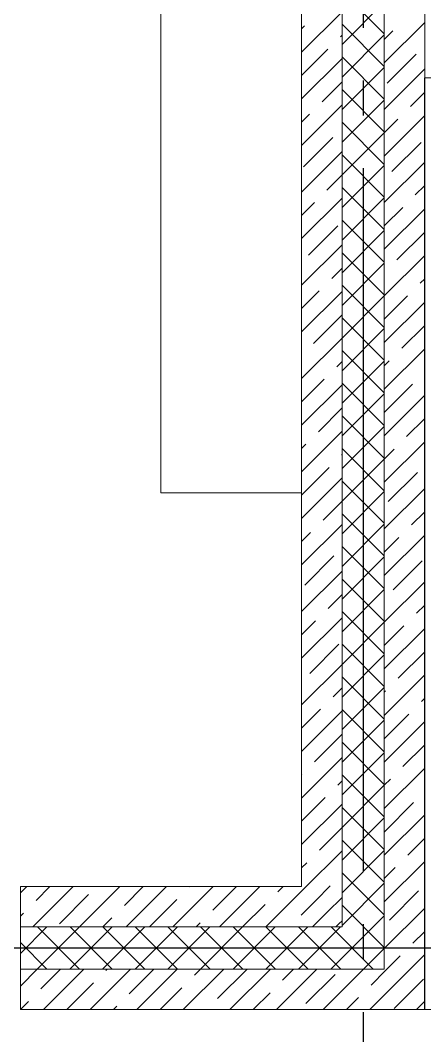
# Model space of a CAD drawing. Header units: millimetres. Extents: x 53645 to 137188, y 78097 to 135533.
# Drawn here: x 125703 to 126853, y 104205 to 107093 of the extents above; entities that cross this region are included whole.
import ezdxf

# ---------------------------------------------------------------- set-up
doc = ezdxf.new("R2010")
doc.units = ezdxf.units.MM
doc.linetypes.add('CONTI', pattern=[0])
doc.linetypes.add('GOST2.303 5', pattern=[24, 20, -1.5, 1, -1.5])
doc.layers.add('axis_dim', color=40, linetype='CONTI')
doc.layers.add('furniture', color=36, linetype='Continuous', lineweight=0)
doc.layers.add('Wall2', color=5, linetype='Continuous', lineweight=5)

msp = doc.modelspace()

# ---------------------------------------------------------------- linework, layer by layer
at = {"layer": 'axis_dim', "linetype": 'GOST2.303 5', "lineweight": 25, "ltscale": 100}
for points in [[(126677.3, 113871.7), (126677.3, 102826.2)], [(127181.9, 104453.9), (108766.7, 104453.9)]]:
    msp.add_lwpolyline(points, dxfattribs=at)
at = {"layer": 'furniture'}
msp.add_lwpolyline([(126502.3, 107168.8), (126502.3, 105749), (126102.3, 105749), (126102.3, 107168.8)], close=True, dxfattribs=at)
at = {"layer": 'Wall2', "ltscale": 100}
for points in [[(126502.7, 104628.9), (126502.7, 108638.6)], [(126617.7, 104513.9), (126617.7, 108638.6)], [(126617.7, 108638.6), (126617.7, 104513.9)], [(126737.7, 104393.9), (126737.7, 108638.6)], [(126737.7, 108638.6), (126737.7, 104393.9)], [(126852.7, 108638.6), (126852.7, 104278.9)], [(126737.7, 107054.1), (126617.7, 107174.1)], [(126617.7, 107024.2), (126737.7, 107144.2)], [(126502.7, 107002), (126617.7, 107117)], [(126737.7, 106971.8), (126852.7, 107086.8)], [(126502.7, 107068.3), (126511, 107076.6)], [(126737.7, 106961.3), (126617.7, 107081.3)], [(126737.7, 107038.1), (126762.3, 107062.7)], [(126613.1, 107046.1), (126617.7, 107050.7)], [(126617.7, 106931.4), (126737.7, 107051.4)], [(126502.7, 106935.7), (126577.3, 107010.3)], [(126502.7, 106869.4), (126617.7, 106984.4)], [(126737.7, 106868.5), (126617.7, 106988.5)], [(126745.7, 106913.5), (126828.6, 106996.4)], [(126617.7, 106838.6), (126737.7, 106958.6)], [(126737.7, 106839.2), (126852.7, 106954.2)], [(126560.8, 106861.2), (126617.7, 106918.1)], [(126737.7, 106775.7), (126617.7, 106895.7)], [(126812, 106847.2), (126852.7, 106887.9)], [(126617.7, 106745.7), (126737.7, 106865.7)], [(126502.7, 106736.8), (126617.7, 106851.8)], [(126502.7, 106803.1), (126525, 106825.4)], [(126737.7, 106682.9), (126617.7, 106802.9)], [(126737.7, 106706.6), (126852.7, 106821.6)], [(126737.7, 106772.9), (126776.2, 106811.4)], [(126617.7, 106652.9), (126737.7, 106772.9)], [(126508.4, 106676.2), (126591.3, 106759.1)], [(126759.6, 106662.3), (126842.5, 106745.2)], [(126502.7, 106604.2), (126617.7, 106719.2)], [(126737.7, 106590.1), (126617.7, 106710.1)], [(126737.7, 106574.1), (126852.7, 106689.1)], [(126574.7, 106609.9), (126617.7, 106652.9)], [(126617.7, 106560.1), (126737.7, 106680.1)], [(126737.7, 106497.3), (126617.7, 106617.3)], [(126825.9, 106596), (126852.7, 106622.8)], [(126502.7, 106471.6), (126617.7, 106586.6)], [(126502.7, 106537.9), (126538.9, 106574.1)], [(126617.7, 106467.3), (126737.7, 106587.3)], [(126737.7, 106507.8), (126790.1, 106560.2)], [(126737.7, 106441.5), (126852.7, 106556.5)], [(126737.7, 106404.5), (126617.7, 106524.5)], [(126522.3, 106425), (126605.2, 106507.8)], [(126617.7, 106374.5), (126737.7, 106494.5)], [(126773.6, 106411), (126852.7, 106490.2)], [(126502.7, 106339.1), (126617.7, 106454.1)], [(126737.7, 106311.7), (126617.7, 106431.7)], [(126737.7, 106308.9), (126852.7, 106423.9)], [(126617.7, 106281.7), (126737.7, 106401.7)], [(126588.6, 106358.7), (126617.7, 106387.8)], [(126737.7, 106375.2), (126737.8, 106375.3)], [(126737.7, 106218.9), (126617.7, 106338.9)], [(126839.8, 106344.8), (126852.7, 106357.6)], [(126502.7, 106272.8), (126552.8, 106322.9)], [(126502.7, 106206.5), (126617.7, 106321.5)], [(126617.7, 106188.9), (126737.7, 106308.9)], [(126737.7, 106242.6), (126804, 106309)], [(126737.7, 106176.3), (126852.7, 106291.3)], [(126536.2, 106173.7), (126617.7, 106255.2)], [(126737.7, 106126.1), (126617.7, 106246.1)], [(126787.5, 106159.8), (126852.7, 106225)], [(126617.7, 106096.1), (126737.7, 106216.1)], [(126502.7, 106073.9), (126617.7, 106188.9)], [(126737.7, 106033.3), (126617.7, 106153.3)], [(126737.7, 106043.7), (126852.7, 106158.7)], [(126602.5, 106107.4), (126617.7, 106122.6)], [(126617.7, 106003.3), (126737.7, 106123.3)], [(126737.7, 106110), (126751.7, 106124)], [(126502.7, 106007.6), (126566.7, 106071.6)], [(126502.7, 105941.3), (126617.7, 106056.3)], [(126737.7, 105940.4), (126617.7, 106060.4)], [(126737.7, 105977.4), (126818, 106057.7)], [(126617.7, 105910.5), (126737.7, 106030.5)], [(126737.7, 105911.1), (126852.7, 106026.1)], [(126550.2, 105922.5), (126617.7, 105990)], [(126737.7, 105847.6), (126617.7, 105967.6)], [(126801.4, 105908.6), (126852.7, 105959.9)], [(126617.7, 105817.7), (126737.7, 105937.7)], [(126502.7, 105808.7), (126617.7, 105923.7)], [(126502.7, 105875), (126514.4, 105886.7)], [(126737.7, 105754.8), (126617.7, 105874.8)], [(126737.7, 105778.6), (126852.7, 105893.6)], [(126737.7, 105844.9), (126765.6, 105872.8)], [(126616.4, 105856.2), (126617.7, 105857.4)], [(126617.7, 105724.9), (126737.7, 105844.9)], [(126502.7, 105742.4), (126580.6, 105820.4)], [(126502.7, 105676.1), (126617.7, 105791.1)], [(126749, 105723.6), (126831.9, 105806.5)], [(126737.7, 105662), (126617.7, 105782)], [(126737.7, 105646), (126852.7, 105761)], [(126617.7, 105632.1), (126737.7, 105752.1)], [(126564.1, 105671.2), (126617.7, 105724.9)], [(126737.7, 105569.2), (126617.7, 105689.2)], [(126815.3, 105657.3), (126852.7, 105694.7)], [(126502.7, 105543.6), (126617.7, 105658.6)], [(126617.7, 105539.2), (126737.7, 105659.2)], [(126502.7, 105609.9), (126528.3, 105635.4)], [(126737.7, 105513.4), (126852.7, 105628.4)], [(126737.7, 105579.7), (126779.5, 105621.5)], [(126737.7, 105476.4), (126617.7, 105596.4)], [(126511.7, 105486.3), (126594.6, 105569.2)], [(126617.7, 105446.4), (126737.7, 105566.4)], [(126762.9, 105472.4), (126845.8, 105555.2)], [(126502.7, 105411), (126617.7, 105526)], [(126737.7, 105383.6), (126617.7, 105503.6)], [(126617.7, 105353.6), (126737.7, 105473.6)], [(126737.7, 105380.8), (126852.7, 105495.8)], [(126578, 105420), (126617.7, 105459.7)], [(126737.7, 105290.8), (126617.7, 105410.8)], [(126829.2, 105406.1), (126852.7, 105429.5)], [(126502.7, 105278.4), (126617.7, 105393.4)], [(126502.7, 105344.7), (126542.2, 105384.2)], [(126617.7, 105260.8), (126737.7, 105380.8)], [(126737.7, 105314.5), (126793.4, 105370.3)], [(126737.7, 105248.2), (126852.7, 105363.2)], [(126525.6, 105235), (126608.5, 105317.9)], [(126737.7, 105198), (126617.7, 105318)], [(126776.9, 105221.1), (126852.7, 105296.9)], [(126617.7, 105168), (126737.7, 105288)], [(126502.7, 105145.8), (126617.7, 105260.8)], [(126737.7, 105105.2), (126617.7, 105225.2)], [(126737.7, 105115.7), (126852.7, 105230.7)], [(126591.9, 105168.8), (126617.7, 105194.5)], [(126617.7, 105075.2), (126737.7, 105195.2)], [(126737.7, 105181.9), (126741.1, 105185.3)], [(126843.2, 105154.8), (126852.7, 105164.4)], [(126502.7, 105079.5), (126556.1, 105133)], [(126502.7, 105013.2), (126617.7, 105128.2)], [(126737.7, 105012.4), (126617.7, 105132.4)], [(126617.7, 104982.4), (126737.7, 105102.4)], [(126737.7, 105049.4), (126807.4, 105119)], [(126737.7, 104983.1), (126852.7, 105098.1)], [(126539.5, 104983.8), (126617.7, 105061.9)], [(126737.7, 104919.6), (126617.7, 105039.6)], [(126617.7, 104889.6), (126737.7, 105009.6)], [(126790.8, 104969.9), (126852.7, 105031.8)], [(126502.7, 104880.7), (126617.7, 104995.7)], [(126737.7, 104850.5), (126852.7, 104965.5)], [(126502.7, 104946.9), (126503.7, 104948)], [(126605.8, 104917.5), (126617.7, 104929.4)], [(126737.7, 104826.8), (126617.7, 104946.8)], [(126737.7, 104916.8), (126755, 104934.1)], [(126617.7, 104796.8), (126737.7, 104916.8)], [(126502.7, 104814.4), (126570, 104881.7)], [(126502.7, 104748.1), (126617.7, 104863.1)], [(126738.4, 104784.9), (126821.3, 104867.8)], [(126737.7, 104733.9), (126617.7, 104853.9)], [(126737.7, 104717.9), (126852.7, 104832.9)], [(126617.7, 104704), (126737.7, 104824)], [(126553.5, 104732.6), (126617.7, 104796.8)], [(126737.7, 104641.1), (126617.7, 104761.1)], [(126804.7, 104718.6), (126852.7, 104766.6)], [(126509.4, 104622.2), (126617.7, 104730.5)], [(126617.7, 104611.2), (126737.7, 104731.2)], [(126502.7, 104681.8), (126517.7, 104696.8)], [(126737.7, 104585.3), (126852.7, 104700.3)], [(126737.7, 104548.3), (126617.7, 104668.3)], [(126737.7, 104651.6), (126768.9, 104682.8)], [(126617.7, 104518.4), (126737.7, 104638.4)], [(125702.7, 104611), (125720.6, 104628.9)], [(126502.7, 104628.9), (125702.7, 104628.9)], [(125702.7, 104628.9), (125702.7, 104513.9)], [(125738.2, 104513.9), (125853.2, 104628.9)], [(125747.4, 104589.4), (125786.9, 104628.9)], [(125813.7, 104523.1), (125896.5, 104605.9)], [(125870.8, 104513.9), (125985.8, 104628.9)], [(125998.6, 104575.4), (126052.1, 104628.9)], [(126003.4, 104513.9), (126118.4, 104628.9)], [(126136, 104513.9), (126251, 104628.9)], [(126183.6, 104627.8), (126184.7, 104628.9)], [(126249.9, 104561.5), (126317.3, 104628.9)], [(126268.6, 104513.9), (126383.6, 104628.9)], [(126401.1, 104513.9), (126509.4, 104622.2)], [(126434.8, 104613.9), (126449.9, 104628.9)], [(126542.6, 104589.1), (126584, 104630.5)], [(126752.3, 104533.7), (126835.2, 104616.5)], [(126069.7, 104513.9), (126147.8, 104592)], [(126334.9, 104513.9), (126399, 104578.1)], [(126501.1, 104547.6), (126542.6, 104589.1)], [(126575.7, 104555.9), (126617.7, 104597.9)], [(126737.7, 104455.5), (126617.7, 104575.5)], [(125702.7, 104544.7), (125711.6, 104553.6)], [(126533.7, 104513.9), (126575.7, 104555.9)], [(126661.9, 104469.7), (126737.7, 104545.6)], [(126737.7, 104452.7), (126852.7, 104567.7)], [(125937.1, 104513.9), (125962.8, 104539.6)], [(126202.3, 104513.9), (126214.1, 104525.7)], [(126600, 104513.9), (126608.9, 104522.8)], [(126608.9, 104522.8), (126617.7, 104531.6)], [(125702.7, 104438.6), (125778, 104513.9)], [(125702.7, 104393.9), (125702.7, 104513.9)], [(125702.7, 104513.9), (126617.7, 104513.9)], [(125702.7, 104513.9), (126617.7, 104513.9)], [(125750.8, 104393.9), (125870.8, 104513.9)], [(125871.2, 104393.9), (125751.2, 104513.9)], [(125843.6, 104393.9), (125963.6, 104513.9)], [(125964, 104393.9), (125844, 104513.9)], [(125936.4, 104393.9), (126056.4, 104513.9)], [(126056.8, 104393.9), (125936.8, 104513.9)], [(126029.2, 104393.9), (126149.2, 104513.9)], [(126149.6, 104393.9), (126029.6, 104513.9)], [(126122, 104393.9), (126242, 104513.9)], [(126242.4, 104393.9), (126122.4, 104513.9)], [(126214.9, 104393.9), (126334.9, 104513.9)], [(126335.2, 104393.9), (126215.2, 104513.9)], [(126307.7, 104393.9), (126427.7, 104513.9)], [(126428, 104393.9), (126308, 104513.9)], [(126400.5, 104393.9), (126520.5, 104513.9)], [(126520.8, 104393.9), (126400.8, 104513.9)], [(126493.3, 104393.9), (126613.3, 104513.9)], [(126613.7, 104393.9), (126493.7, 104513.9)], [(126706.5, 104393.9), (126586.5, 104513.9)], [(126818.6, 104467.4), (126852.7, 104501.5)], [(125778.4, 104393.9), (125702.7, 104469.6)], [(126586.1, 104393.9), (126661.9, 104469.7)], [(126708.3, 104423.3), (126737.7, 104452.7)], [(126741.4, 104390.2), (126782.8, 104431.6)], [(126774.6, 104357), (126852.7, 104435.2)], [(126678.9, 104393.9), (126708.3, 104423.3)], [(125702.7, 104345.8), (125750.8, 104393.9)], [(126737.7, 104393.9), (125702.7, 104393.9)], [(125702.7, 104393.9), (125702.7, 104278.9)], [(126737.7, 104393.9), (125702.7, 104393.9)], [(125761.3, 104338.1), (125817.1, 104393.9)], [(125768.4, 104278.9), (125883.4, 104393.9)], [(125901, 104278.9), (126016, 104393.9)], [(125946.2, 104390.5), (125949.7, 104393.9)], [(126012.5, 104324.2), (126082.3, 104393.9)], [(126033.6, 104278.9), (126148.6, 104393.9)], [(126166.1, 104278.9), (126281.1, 104393.9)], [(126197.5, 104376.6), (126214.9, 104393.9)], [(126263.8, 104310.3), (126346.6, 104393.1)], [(126298.7, 104278.9), (126413.7, 104393.9)], [(126431.3, 104278.9), (126546.3, 104393.9)], [(126448.7, 104362.6), (126480, 104393.9)], [(126515, 104296.4), (126597.9, 104379.2)], [(126563.9, 104278.9), (126678.9, 104393.9)], [(126700, 104348.7), (126741.4, 104390.2)], [(125834.7, 104278.9), (125910.4, 104354.7)], [(126696.5, 104278.9), (126774.6, 104357)], [(126807.7, 104323.9), (126849.1, 104365.3)], [(126099.9, 104278.9), (126161.7, 104340.8)], [(126365, 104278.9), (126412.9, 104326.9)], [(126766.3, 104282.4), (126807.7, 104323.9)], [(125702.7, 104279.5), (125725.5, 104302.3)], [(125967.3, 104278.9), (125976.7, 104288.4)], [(126630.2, 104278.9), (126664.2, 104312.9)], [(126829.1, 104278.9), (126840.9, 104290.8)], [(126840.9, 104290.8), (126852.7, 104302.6)], [(125702.7, 104278.9), (126852.7, 104278.9)]]:
    msp.add_lwpolyline(points, dxfattribs=at)
msp.add_lwpolyline([(128452.1, 106928.9), (126852.3, 106928.9), (126852.3, 104278.9), (128452.1, 104278.9)], close=True, dxfattribs=at)

doc.saveas('drawing.dxf')
